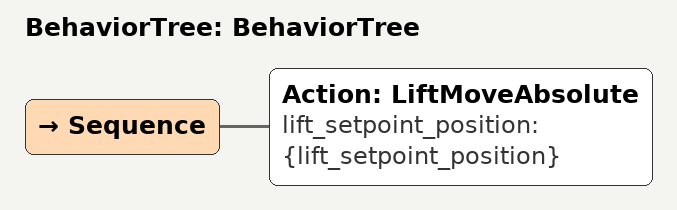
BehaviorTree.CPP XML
<?xml version="1.0"?>
<root main_tree_to_execute="BehaviorTree">
    <BehaviorTree ID="BehaviorTree">
        <Sequence>
            <Action ID="LiftMoveAbsolute" lift_setpoint_position="{lift_setpoint_position}"/>
        </Sequence>
    </BehaviorTree>
</root>
